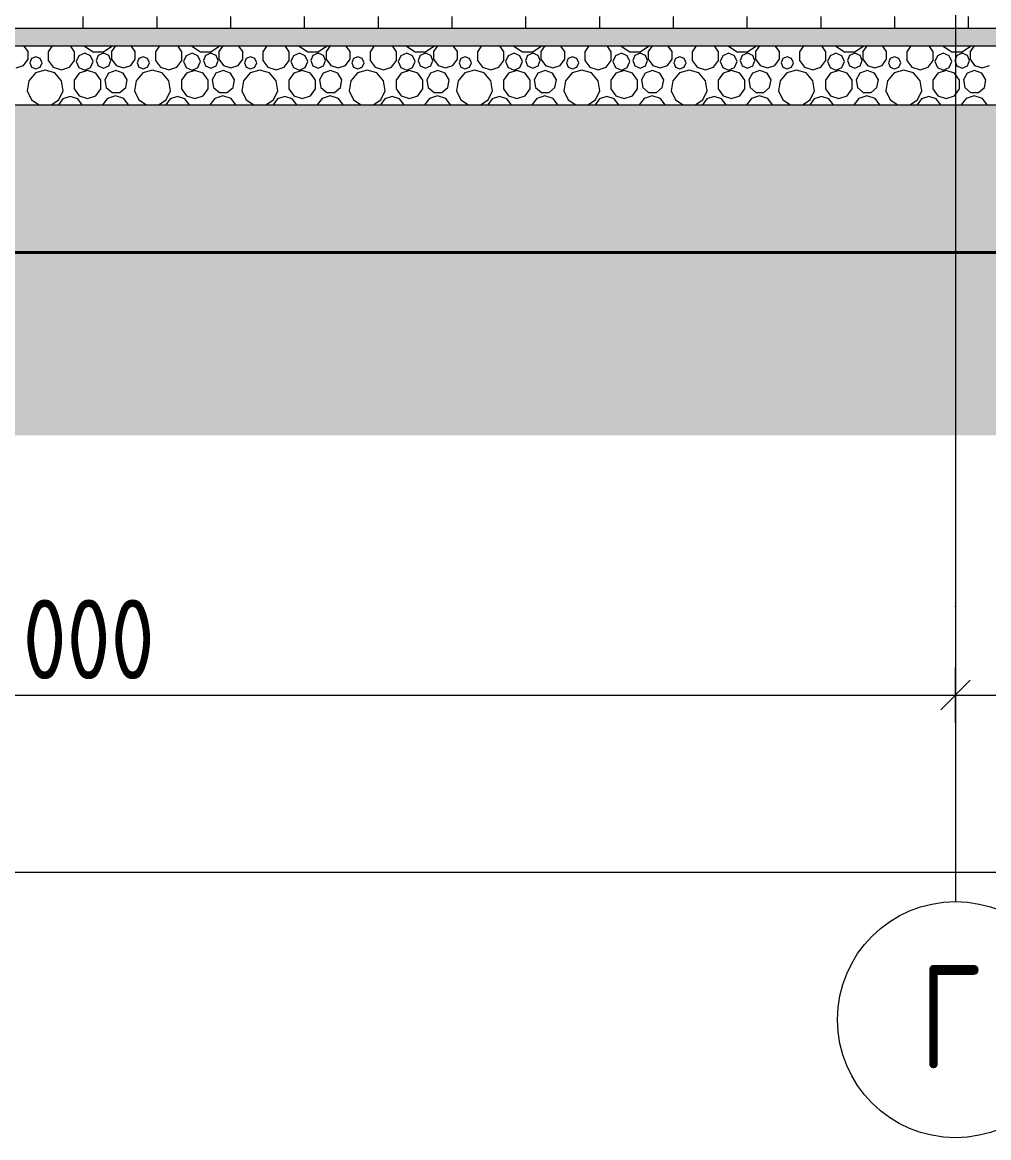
# Model space of a CAD drawing. Header units: millimetres. Extents: x 34668 to 196414, y -30276 to 15801.
# Drawn here: x 181556 to 184830, y -30276 to -26496 of the extents above; entities that cross this region are included whole.
import ezdxf
from ezdxf.enums import TextEntityAlignment as Align

# ---------------------------------------------------------------- set-up
doc = ezdxf.new("R2010")
doc.units = ezdxf.units.MM
doc.header["$MEASUREMENT"] = 0
doc.linetypes.add('Штрихштриховая', pattern=[10936.110735, 5291.666508, -2116.666555, 1411.111116, -2116.666555])
for name, color, linetype in [('оси', 7, 'Continuous'), ('перекрытие', 7, 'Continuous'), ('размеры внутр', 7, 'Continuous')]:
    doc.layers.add(name, color=color, linetype=linetype)
for name, color, linetype, lineweight in [('оси_Ном._пера__96', 7, 'Continuous', 13), ('оси_Ном._пера__97', 7, 'Continuous', 20), ('перекрытие_Ном._пера__94', 252, 'Continuous', 13), ('перекрытие_Ном._пера__97', 7, 'Continuous', 20), ('перекрытие_Ном._пера__99', 7, 'Continuous', 40), ('подп стены Инжзащита_Ном._пера__97', 7, 'Continuous', 20), ('размеры внутр_Ном._пера__51', 98, 'Continuous', 50), ('размеры внутр_Ном._пера__96', 7, 'Continuous', 13)]:
    doc.layers.add(name, color=color, linetype=linetype, lineweight=lineweight)
doc.styles.add('СГЕНЕРИР_СТИЛЬ_1', font='gost_2_304-81_type.ttf')
doc.dimstyles.new('СГЕНЕРИР_СТИЛЬ__1', dxfattribs={"dimtxt": 270.000005, "dimasz": 95, "dimexe": 0.18, "dimexo": 0, "dimgap": 0.09, "dimtad": 1, "dimtih": 1, "dimtoh": 1, "dimdec": 0, "dimzin": 0, "dimdsep": 46, "dimtxsty": 'СГЕНЕРИР_СТИЛЬ_1', "dimblk": 'ARROWHEAD_6', "dimblk1": 'ARROWHEAD_6', "dimblk2": 'ARROWHEAD_6', "dimcen": 0.09, "dimclrd": 7, "dimclre": 7, "dimclrt": 98, "dimadec": 0, "dimazin": 0, "dimtfac": 1, "dimtdec": 4, "dimtmove": 0, "dimatfit": 3, "dimfxl": 1, "dimtolj": 1, "dimtzin": 0, "dimarcsym": 0})

# ---------------------------------------------------------------- blocks, each defined once
blk = doc.blocks.new('Стандартный маркер сетки[17]_1', base_point=(184717.7, -25134.7))
at = {"layer": 'оси_Ном._пера__96', "linetype": 'Штрихштриховая'}
for p, q in [((184717.7, -26134.7), (184717.7, -28475.7)), ((184717.7, -28475.7), (184717.7, -29475.7))]:
    blk.add_line(p, q, dxfattribs=at)
blk.add_point((184717.7, -28475.7), dxfattribs=at)
blk.add_point((184717.7, -28475.7), dxfattribs=at)
at = {"layer": 'оси_Ном._пера__97', "linetype": 'Continuous'}
blk.add_circle((184717.7, -29875.7), 400, dxfattribs=at)
at = {"layer": 'оси_Ном._пера__96', "style": 'СГЕНЕРИР_СТИЛЬ_1'}
blk.add_attdef('AC_MarkerText_1', text='', height=350, rotation=360, dxfattribs=at).set_placement((184595.5, -30145.4), align=Align.BOTTOM_LEFT)
blk = doc.blocks.new('*D232', base_point=(115262, -26475.7))
at = {"layer": 'размеры внутр_Ном._пера__96', "linetype": 'Continuous', "transparency": 16777216}
for p, q in [((178717.7, -28869.5), (178717.7, -28682)), ((184717.7, -28869.5), (184717.7, -28682)), ((178767.7, -28725.7), (178667.7, -28825.7)), ((184767.7, -28725.7), (184667.7, -28825.7)), ((178717.7, -28775.7), (184717.7, -28775.7))]:
    blk.add_line(p, q, dxfattribs=at)
at = {"layer": 'размеры внутр_Ном._пера__51', "transparency": 16777216, "insert": (181260.8, -28721.7), "char_height": 270, "attachment_point": 7, "style": 'СГЕНЕРИР_СТИЛЬ_1'}
blk.add_mtext('{6\xa0000}', dxfattribs=at)
blk = doc.blocks.new('ARROWHEAD_6')
at = {"color": 0, "linetype": 'Continuous', "lineweight": 0}
for p, q in [((-0.5, -0.5), (0.5, 0.5)), ((0, 0), (-1, 0))]:
    blk.add_line(p, q, dxfattribs=at)
blk = doc.blocks.new('*D233', base_point=(115262, -26475.7))
at = {"layer": 'размеры внутр_Ном._пера__96', "linetype": 'Continuous', "transparency": 16777216}
for p, q in [((184717.7, -28869.5), (184717.7, -28682)), ((187117.7, -28869.5), (187117.7, -28682)), ((184767.7, -28725.7), (184667.7, -28825.7)), ((187067.7, -28825.7), (187167.7, -28725.7)), ((184717.7, -28775.7), (187117.7, -28775.7)), ((187117.7, -28775.7), (187192.7, -28775.7))]:
    blk.add_line(p, q, dxfattribs=at)
at = {"layer": 'размеры внутр_Ном._пера__51', "transparency": 16777216, "insert": (185447.7, -28721.7), "char_height": 270, "attachment_point": 7, "style": 'СГЕНЕРИР_СТИЛЬ_1'}
blk.add_mtext('{2\xa0400}', dxfattribs=at)
blk = doc.blocks.new('*D236', base_point=(115262, -26475.7))
at = {"layer": 'размеры внутр_Ном._пера__96', "linetype": 'Continuous', "transparency": 16777216}
for p, q in [((172717.7, -29469.5), (172717.7, -29282)), ((187117.7, -29469.5), (187117.7, -29282)), ((172767.7, -29325.7), (172667.7, -29425.7)), ((187067.7, -29425.7), (187167.7, -29325.7)), ((172642.7, -29375.7), (172717.7, -29375.7)), ((172717.7, -29375.7), (187117.7, -29375.7)), ((187117.7, -29375.7), (187192.7, -29375.7))]:
    blk.add_line(p, q, dxfattribs=at)
at = {"layer": 'размеры внутр_Ном._пера__51', "transparency": 16777216, "insert": (179367.9, -29321.7), "char_height": 270, "attachment_point": 7, "style": 'СГЕНЕРИР_СТИЛЬ_1'}
blk.add_mtext('{14\xa0400}', dxfattribs=at)
blk = doc.blocks.new('*X242', base_point=(115262, -26475.7))
at = {"layer": 'перекрытие_Ном._пера__94', "linetype": 'Continuous'}
for p, q in [((181574.8, -26594.7), (181561.1, -26575.7)), ((181574.8, -26621), (181574.8, -26594.7)), ((181657.2, -26575.7), (181642.9, -26595.4)), ((181642.9, -26595.4), (181642.9, -26624.6)), ((181732.8, -26595.4), (181718.5, -26575.7)), ((181732.8, -26624.6), (181732.8, -26595.4)), ((181746.7, -26608.9), (181738.3, -26629.1)), ((181766.9, -26600.5), (181746.7, -26608.9)), ((181766.1, -26575.7), (181766.7, -26577)), ((181766.7, -26577), (181795.7, -26595.7)), ((181787.1, -26608.9), (181766.9, -26600.5)), ((181795.5, -26629.1), (181787.1, -26608.9)), ((181795.7, -26595.7), (181830.2, -26595.7)), ((181813, -26607.9), (181805.6, -26625.6)), ((181830.7, -26600.5), (181813, -26607.9)), ((181830.2, -26595.7), (181859.2, -26577)), ((181848.4, -26607.9), (181830.7, -26600.5)), ((181855.8, -26625.6), (181848.4, -26607.9)), ((181871.4, -26575.7), (181857.6, -26594.7)), ((181857.6, -26594.7), (181857.6, -26621)), ((181859.2, -26577), (181859.8, -26575.7)), ((181938.5, -26594.7), (181924.8, -26575.7)), ((181938.5, -26621), (181938.5, -26594.7)), ((182020.9, -26575.7), (182006.6, -26595.4)), ((182006.6, -26595.4), (182006.6, -26624.6)), ((182096.6, -26595.4), (182082.3, -26575.7)), ((182096.6, -26624.6), (182096.6, -26595.4)), ((182110.4, -26608.9), (182102, -26629.1)), ((182130.6, -26600.5), (182110.4, -26608.9)), ((182129.8, -26575.7), (182130.4, -26577)), ((182130.4, -26577), (182159.4, -26595.7)), ((182150.8, -26608.9), (182130.6, -26600.5)), ((182159.2, -26629.1), (182150.8, -26608.9)), ((182159.4, -26595.7), (182193.9, -26595.7)), ((182176.7, -26607.9), (182169.3, -26625.6)), ((182194.4, -26600.5), (182176.7, -26607.9)), ((182193.9, -26595.7), (182222.9, -26577)), ((182212.1, -26607.9), (182194.4, -26600.5)), ((182219.5, -26625.6), (182212.1, -26607.9)), ((182235.1, -26575.7), (182221.3, -26594.7)), ((182221.3, -26594.7), (182221.3, -26621)), ((182222.9, -26577), (182223.5, -26575.7)), ((182302.3, -26594.7), (182288.5, -26575.7)), ((182302.3, -26621), (182302.3, -26594.7)), ((182384.6, -26575.7), (182370.3, -26595.4)), ((182370.3, -26595.4), (182370.3, -26624.6)), ((182460.3, -26595.4), (182446, -26575.7)), ((182460.3, -26624.6), (182460.3, -26595.4)), ((182474.1, -26608.9), (182465.7, -26629.1)), ((182494.3, -26600.5), (182474.1, -26608.9)), ((182493.5, -26575.7), (182494.1, -26577)), ((182494.1, -26577), (182523.1, -26595.7)), ((182514.5, -26608.9), (182494.3, -26600.5)), ((182522.9, -26629.1), (182514.5, -26608.9)), ((182523.1, -26595.7), (182557.6, -26595.7)), ((182540.4, -26607.9), (182533, -26625.6)), ((182558.1, -26600.5), (182540.4, -26607.9)), ((182557.6, -26595.7), (182586.7, -26577)), ((182575.9, -26607.9), (182558.1, -26600.5)), ((182583.2, -26625.6), (182575.9, -26607.9)), ((182598.8, -26575.7), (182585, -26594.7)), ((182585, -26594.7), (182585, -26621)), ((182586.7, -26577), (182587.2, -26575.7)), ((182666, -26594.7), (182652.2, -26575.7)), ((182666, -26621), (182666, -26594.7)), ((182748.3, -26575.7), (182734, -26595.4)), ((182734, -26595.4), (182734, -26624.6)), ((182824, -26595.4), (182809.7, -26575.7)), ((182824, -26624.6), (182824, -26595.4)), ((182837.8, -26608.9), (182829.4, -26629.1)), ((182858, -26600.5), (182837.8, -26608.9)), ((182857.2, -26575.7), (182857.8, -26577)), ((182857.8, -26577), (182886.9, -26595.7)), ((182878.2, -26608.9), (182858, -26600.5)), ((182886.6, -26629.1), (182878.2, -26608.9)), ((182886.9, -26595.7), (182921.3, -26595.7)), ((182904.1, -26607.9), (182896.8, -26625.6)), ((182921.8, -26600.5), (182904.1, -26607.9)), ((182921.3, -26595.7), (182950.4, -26577)), ((182939.6, -26607.9), (182921.8, -26600.5)), ((182946.9, -26625.6), (182939.6, -26607.9)), ((182962.5, -26575.7), (182948.7, -26594.7)), ((182948.7, -26594.7), (182948.7, -26621)), ((182950.4, -26577), (182951, -26575.7)), ((183029.7, -26594.7), (183015.9, -26575.7)), ((183029.7, -26621), (183029.7, -26594.7)), ((183112, -26575.7), (183097.7, -26595.4)), ((183097.7, -26595.4), (183097.7, -26624.6)), ((183187.7, -26595.4), (183173.4, -26575.7)), ((183187.7, -26624.6), (183187.7, -26595.4)), ((183201.5, -26608.9), (183193.1, -26629.1)), ((183221.7, -26600.5), (183201.5, -26608.9)), ((183221, -26575.7), (183221.5, -26577)), ((183221.5, -26577), (183250.6, -26595.7)), ((183241.9, -26608.9), (183221.7, -26600.5)), ((183250.3, -26629.1), (183241.9, -26608.9)), ((183250.6, -26595.7), (183285.1, -26595.7)), ((183267.8, -26607.9), (183260.5, -26625.6)), ((183285.5, -26600.5), (183267.8, -26607.9)), ((183285.1, -26595.7), (183314.1, -26577)), ((183303.3, -26607.9), (183285.5, -26600.5)), ((183310.6, -26625.6), (183303.3, -26607.9)), ((183326.2, -26575.7), (183312.4, -26594.7)), ((183312.4, -26594.7), (183312.4, -26621)), ((183314.1, -26577), (183314.7, -26575.7)), ((183393.4, -26594.7), (183379.6, -26575.7)), ((183393.4, -26621), (183393.4, -26594.7)), ((183475.7, -26575.7), (183461.4, -26595.4)), ((183461.4, -26595.4), (183461.4, -26624.6)), ((183551.4, -26595.4), (183537.1, -26575.7)), ((183551.4, -26624.6), (183551.4, -26595.4)), ((183565.2, -26608.9), (183556.8, -26629.1)), ((183585.4, -26600.5), (183565.2, -26608.9)), ((183584.7, -26575.7), (183585.3, -26577)), ((183585.3, -26577), (183614.3, -26595.7)), ((183605.6, -26608.9), (183585.4, -26600.5)), ((183614, -26629.1), (183605.6, -26608.9)), ((183614.3, -26595.7), (183648.8, -26595.7)), ((183631.5, -26607.9), (183624.2, -26625.6)), ((183649.2, -26600.5), (183631.5, -26607.9)), ((183648.8, -26595.7), (183677.8, -26577)), ((183667, -26607.9), (183649.2, -26600.5)), ((183674.3, -26625.6), (183667, -26607.9)), ((183689.9, -26575.7), (183676.2, -26594.7)), ((183676.2, -26594.7), (183676.2, -26621)), ((183677.8, -26577), (183678.4, -26575.7)), ((183757.1, -26594.7), (183743.3, -26575.7)), ((183757.1, -26621), (183757.1, -26594.7)), ((183839.4, -26575.7), (183825.1, -26595.4)), ((183825.1, -26595.4), (183825.1, -26624.6)), ((183915.1, -26595.4), (183900.8, -26575.7)), ((183915.1, -26624.6), (183915.1, -26595.4)), ((183928.9, -26608.9), (183920.5, -26629.1)), ((183949.1, -26600.5), (183928.9, -26608.9)), ((183948.4, -26575.7), (183949, -26577)), ((183949, -26577), (183978, -26595.7)), ((183969.3, -26608.9), (183949.1, -26600.5)), ((183977.7, -26629.1), (183969.3, -26608.9)), ((183978, -26595.7), (184012.5, -26595.7)), ((183995.2, -26607.9), (183987.9, -26625.6)), ((184013, -26600.5), (183995.2, -26607.9)), ((184012.5, -26595.7), (184041.5, -26577)), ((184030.7, -26607.9), (184013, -26600.5)), ((184038, -26625.6), (184030.7, -26607.9)), ((184053.6, -26575.7), (184039.9, -26594.7)), ((184039.9, -26594.7), (184039.9, -26621)), ((184041.5, -26577), (184042.1, -26575.7)), ((184120.8, -26594.7), (184107, -26575.7)), ((184120.8, -26621), (184120.8, -26594.7)), ((184203.1, -26575.7), (184188.8, -26595.4)), ((184188.8, -26595.4), (184188.8, -26624.6)), ((184278.8, -26595.4), (184264.5, -26575.7)), ((184278.8, -26624.6), (184278.8, -26595.4)), ((184292.6, -26608.9), (184284.2, -26629.1)), ((184312.8, -26600.5), (184292.6, -26608.9)), ((184312.1, -26575.7), (184312.7, -26577)), ((184312.7, -26577), (184341.7, -26595.7)), ((184333, -26608.9), (184312.8, -26600.5)), ((184341.4, -26629.1), (184333, -26608.9)), ((184341.7, -26595.7), (184376.2, -26595.7)), ((184358.9, -26607.9), (184351.6, -26625.6)), ((184376.7, -26600.5), (184358.9, -26607.9)), ((184376.2, -26595.7), (184405.2, -26577)), ((184394.4, -26607.9), (184376.7, -26600.5)), ((184401.7, -26625.6), (184394.4, -26607.9)), ((184417.4, -26575.7), (184403.6, -26594.7)), ((184403.6, -26594.7), (184403.6, -26621)), ((184405.2, -26577), (184405.8, -26575.7)), ((184484.5, -26594.7), (184470.7, -26575.7)), ((184484.5, -26621), (184484.5, -26594.7)), ((184566.8, -26575.7), (184552.5, -26595.4)), ((184552.5, -26595.4), (184552.5, -26624.6)), ((184642.5, -26595.4), (184628.2, -26575.7)), ((184642.5, -26624.6), (184642.5, -26595.4)), ((184656.3, -26608.9), (184648, -26629.1)), ((184676.5, -26600.5), (184656.3, -26608.9)), ((184675.8, -26575.7), (184676.4, -26577)), ((184676.4, -26577), (184705.4, -26595.7)), ((184696.8, -26608.9), (184676.5, -26600.5)), ((184705.1, -26629.1), (184696.8, -26608.9)), ((184705.4, -26595.7), (184739.9, -26595.7)), ((184722.6, -26607.9), (184715.3, -26625.6)), ((184740.4, -26600.5), (184722.6, -26607.9)), ((184739.9, -26595.7), (184768.9, -26577)), ((184758.1, -26607.9), (184740.4, -26600.5)), ((184765.4, -26625.6), (184758.1, -26607.9)), ((184781.1, -26575.7), (184767.3, -26594.7)), ((184767.3, -26594.7), (184767.3, -26621)), ((184768.9, -26577), (184769.5, -26575.7)), ((181534.4, -26650.4), (181559.4, -26642.3)), ((181559.4, -26642.3), (181574.8, -26621)), ((181587.1, -26618.7), (181581.1, -26633.3)), ((181581.1, -26633.3), (181587.1, -26647.9)), ((181601.7, -26612.6), (181587.1, -26618.7)), ((181587.1, -26647.9), (181601.7, -26653.9)), ((181616.4, -26618.7), (181601.7, -26612.6)), ((181601.7, -26653.9), (181616.4, -26647.9)), ((181622.4, -26633.3), (181616.4, -26618.7)), ((181616.4, -26647.9), (181622.4, -26633.3)), ((181642.9, -26624.6), (181660, -26648.3)), ((181660, -26648.3), (181687.9, -26657.3)), ((181687.9, -26657.3), (181715.7, -26648.3)), ((181715.7, -26648.3), (181732.8, -26624.6)), ((181738.3, -26629.1), (181746.7, -26649.3)), ((181787.1, -26649.3), (181795.5, -26629.1)), ((181805.6, -26625.6), (181813, -26643.3)), ((181813, -26643.3), (181830.7, -26650.7)), ((181830.7, -26650.7), (181848.4, -26643.3)), ((181848.4, -26643.3), (181855.8, -26625.6)), ((181857.6, -26621), (181873.1, -26642.3)), ((181873.1, -26642.3), (181898.1, -26650.4)), ((181898.1, -26650.4), (181923.1, -26642.3)), ((181923.1, -26642.3), (181938.5, -26621)), ((181950.8, -26618.7), (181944.8, -26633.3)), ((181944.8, -26633.3), (181950.8, -26647.9)), ((181965.5, -26612.6), (181950.8, -26618.7)), ((181950.8, -26647.9), (181965.5, -26653.9)), ((181980.1, -26618.7), (181965.5, -26612.6)), ((181965.5, -26653.9), (181980.1, -26647.9)), ((181986.1, -26633.3), (181980.1, -26618.7)), ((181980.1, -26647.9), (181986.1, -26633.3)), ((182006.6, -26624.6), (182023.8, -26648.3)), ((182023.8, -26648.3), (182051.6, -26657.3)), ((182051.6, -26657.3), (182079.4, -26648.3)), ((182079.4, -26648.3), (182096.6, -26624.6)), ((182102, -26629.1), (182110.4, -26649.3)), ((182150.8, -26649.3), (182159.2, -26629.1)), ((182169.3, -26625.6), (182176.7, -26643.3)), ((182176.7, -26643.3), (182194.4, -26650.7)), ((182194.4, -26650.7), (182212.1, -26643.3)), ((182212.1, -26643.3), (182219.5, -26625.6)), ((182221.3, -26621), (182236.8, -26642.3)), ((182236.8, -26642.3), (182261.8, -26650.4)), ((182261.8, -26650.4), (182286.8, -26642.3)), ((182286.8, -26642.3), (182302.3, -26621)), ((182314.5, -26618.7), (182308.5, -26633.3)), ((182308.5, -26633.3), (182314.5, -26647.9)), ((182329.2, -26612.6), (182314.5, -26618.7)), ((182314.5, -26647.9), (182329.2, -26653.9)), ((182343.8, -26618.7), (182329.2, -26612.6)), ((182329.2, -26653.9), (182343.8, -26647.9)), ((182349.8, -26633.3), (182343.8, -26618.7)), ((182343.8, -26647.9), (182349.8, -26633.3)), ((182370.3, -26624.6), (182387.5, -26648.3)), ((182387.5, -26648.3), (182415.3, -26657.3)), ((182415.3, -26657.3), (182443.1, -26648.3)), ((182443.1, -26648.3), (182460.3, -26624.6)), ((182465.7, -26629.1), (182474.1, -26649.3)), ((182514.5, -26649.3), (182522.9, -26629.1)), ((182533, -26625.6), (182540.4, -26643.3)), ((182540.4, -26643.3), (182558.1, -26650.7)), ((182558.1, -26650.7), (182575.9, -26643.3)), ((182575.9, -26643.3), (182583.2, -26625.6)), ((182585, -26621), (182600.5, -26642.3)), ((182600.5, -26642.3), (182625.5, -26650.4)), ((182625.5, -26650.4), (182650.5, -26642.3)), ((182650.5, -26642.3), (182666, -26621)), ((182678.2, -26618.7), (182672.2, -26633.3)), ((182672.2, -26633.3), (182678.2, -26647.9)), ((182692.9, -26612.6), (182678.2, -26618.7)), ((182678.2, -26647.9), (182692.9, -26653.9)), ((182707.5, -26618.7), (182692.9, -26612.6)), ((182692.9, -26653.9), (182707.5, -26647.9)), ((182713.5, -26633.3), (182707.5, -26618.7)), ((182707.5, -26647.9), (182713.5, -26633.3)), ((182734, -26624.6), (182751.2, -26648.3)), ((182751.2, -26648.3), (182779, -26657.3)), ((182779, -26657.3), (182806.8, -26648.3)), ((182806.8, -26648.3), (182824, -26624.6)), ((182829.4, -26629.1), (182837.8, -26649.3)), ((182878.2, -26649.3), (182886.6, -26629.1)), ((182896.8, -26625.6), (182904.1, -26643.3)), ((182904.1, -26643.3), (182921.8, -26650.7)), ((182921.8, -26650.7), (182939.6, -26643.3)), ((182939.6, -26643.3), (182946.9, -26625.6)), ((182948.7, -26621), (182964.2, -26642.3)), ((182964.2, -26642.3), (182989.2, -26650.4)), ((182989.2, -26650.4), (183014.2, -26642.3)), ((183014.2, -26642.3), (183029.7, -26621)), ((183042, -26618.7), (183035.9, -26633.3)), ((183035.9, -26633.3), (183042, -26647.9)), ((183056.6, -26612.6), (183042, -26618.7)), ((183042, -26647.9), (183056.6, -26653.9)), ((183071.2, -26618.7), (183056.6, -26612.6)), ((183056.6, -26653.9), (183071.2, -26647.9)), ((183077.3, -26633.3), (183071.2, -26618.7)), ((183071.2, -26647.9), (183077.3, -26633.3)), ((183097.7, -26624.6), (183114.9, -26648.3)), ((183114.9, -26648.3), (183142.7, -26657.3)), ((183142.7, -26657.3), (183170.5, -26648.3)), ((183170.5, -26648.3), (183187.7, -26624.6)), ((183193.1, -26629.1), (183201.5, -26649.3)), ((183241.9, -26649.3), (183250.3, -26629.1)), ((183260.5, -26625.6), (183267.8, -26643.3)), ((183267.8, -26643.3), (183285.5, -26650.7)), ((183285.5, -26650.7), (183303.3, -26643.3)), ((183303.3, -26643.3), (183310.6, -26625.6)), ((183312.4, -26621), (183327.9, -26642.3)), ((183327.9, -26642.3), (183352.9, -26650.4)), ((183352.9, -26650.4), (183377.9, -26642.3)), ((183377.9, -26642.3), (183393.4, -26621)), ((183405.7, -26618.7), (183399.6, -26633.3)), ((183399.6, -26633.3), (183405.7, -26647.9)), ((183420.3, -26612.6), (183405.7, -26618.7)), ((183405.7, -26647.9), (183420.3, -26653.9)), ((183434.9, -26618.7), (183420.3, -26612.6)), ((183420.3, -26653.9), (183434.9, -26647.9)), ((183441, -26633.3), (183434.9, -26618.7)), ((183434.9, -26647.9), (183441, -26633.3)), ((183461.4, -26624.6), (183478.6, -26648.3)), ((183478.6, -26648.3), (183506.4, -26657.3)), ((183506.4, -26657.3), (183534.2, -26648.3)), ((183534.2, -26648.3), (183551.4, -26624.6)), ((183556.8, -26629.1), (183565.2, -26649.3)), ((183605.6, -26649.3), (183614, -26629.1)), ((183624.2, -26625.6), (183631.5, -26643.3)), ((183631.5, -26643.3), (183649.2, -26650.7)), ((183649.2, -26650.7), (183667, -26643.3)), ((183667, -26643.3), (183674.3, -26625.6)), ((183676.2, -26621), (183691.6, -26642.3)), ((183691.6, -26642.3), (183716.6, -26650.4)), ((183716.6, -26650.4), (183741.6, -26642.3)), ((183741.6, -26642.3), (183757.1, -26621)), ((183769.4, -26618.7), (183763.3, -26633.3)), ((183763.3, -26633.3), (183769.4, -26647.9)), ((183784, -26612.6), (183769.4, -26618.7)), ((183769.4, -26647.9), (183784, -26653.9)), ((183798.6, -26618.7), (183784, -26612.6)), ((183784, -26653.9), (183798.6, -26647.9)), ((183804.7, -26633.3), (183798.6, -26618.7)), ((183798.6, -26647.9), (183804.7, -26633.3)), ((183825.1, -26624.6), (183842.3, -26648.3)), ((183842.3, -26648.3), (183870.1, -26657.3)), ((183870.1, -26657.3), (183897.9, -26648.3)), ((183897.9, -26648.3), (183915.1, -26624.6)), ((183920.5, -26629.1), (183928.9, -26649.3)), ((183969.3, -26649.3), (183977.7, -26629.1)), ((183987.9, -26625.6), (183995.2, -26643.3)), ((183995.2, -26643.3), (184013, -26650.7)), ((184013, -26650.7), (184030.7, -26643.3)), ((184030.7, -26643.3), (184038, -26625.6)), ((184039.9, -26621), (184055.3, -26642.3)), ((184055.3, -26642.3), (184080.3, -26650.4)), ((184080.3, -26650.4), (184105.3, -26642.3)), ((184105.3, -26642.3), (184120.8, -26621)), ((184133.1, -26618.7), (184127, -26633.3)), ((184127, -26633.3), (184133.1, -26647.9)), ((184147.7, -26612.6), (184133.1, -26618.7)), ((184133.1, -26647.9), (184147.7, -26653.9)), ((184162.3, -26618.7), (184147.7, -26612.6)), ((184147.7, -26653.9), (184162.3, -26647.9)), ((184168.4, -26633.3), (184162.3, -26618.7)), ((184162.3, -26647.9), (184168.4, -26633.3)), ((184188.8, -26624.6), (184206, -26648.3)), ((184206, -26648.3), (184233.8, -26657.3)), ((184233.8, -26657.3), (184261.6, -26648.3)), ((184261.6, -26648.3), (184278.8, -26624.6)), ((184284.2, -26629.1), (184292.6, -26649.3)), ((184333, -26649.3), (184341.4, -26629.1)), ((184351.6, -26625.6), (184358.9, -26643.3)), ((184358.9, -26643.3), (184376.7, -26650.7)), ((184376.7, -26650.7), (184394.4, -26643.3)), ((184394.4, -26643.3), (184401.7, -26625.6)), ((184403.6, -26621), (184419, -26642.3)), ((184419, -26642.3), (184444, -26650.4)), ((184444, -26650.4), (184469, -26642.3)), ((184469, -26642.3), (184484.5, -26621)), ((184496.8, -26618.7), (184490.7, -26633.3)), ((184490.7, -26633.3), (184496.8, -26647.9)), ((184511.4, -26612.6), (184496.8, -26618.7)), ((184496.8, -26647.9), (184511.4, -26653.9)), ((184526, -26618.7), (184511.4, -26612.6)), ((184511.4, -26653.9), (184526, -26647.9)), ((184532.1, -26633.3), (184526, -26618.7)), ((184526, -26647.9), (184532.1, -26633.3)), ((184552.5, -26624.6), (184569.7, -26648.3)), ((184569.7, -26648.3), (184597.5, -26657.3)), ((184597.5, -26657.3), (184625.3, -26648.3)), ((184625.3, -26648.3), (184642.5, -26624.6)), ((184648, -26629.1), (184656.3, -26649.3)), ((184696.8, -26649.3), (184705.1, -26629.1)), ((184715.3, -26625.6), (184722.6, -26643.3)), ((184722.6, -26643.3), (184740.4, -26650.7)), ((184740.4, -26650.7), (184758.1, -26643.3)), ((184758.1, -26643.3), (184765.4, -26625.6)), ((184767.3, -26621), (184782.7, -26642.3)), ((184782.7, -26642.3), (184807.7, -26650.4)), ((184807.7, -26650.4), (184832.8, -26642.3)), ((181599.9, -26667.4), (181577.3, -26693.5)), ((181633, -26657.7), (181599.9, -26667.4)), ((181666.1, -26667.4), (181633, -26657.7)), ((181688.7, -26693.5), (181666.1, -26667.4)), ((181748.5, -26667.9), (181731.2, -26691.7)), ((181746.7, -26649.3), (181766.9, -26657.7)), ((181776.5, -26658.8), (181748.5, -26667.9)), ((181766.9, -26657.7), (181787.1, -26649.3)), ((181804.6, -26667.9), (181776.5, -26658.8)), ((181821.9, -26691.7), (181804.6, -26667.9)), ((181847.9, -26668.3), (181834.8, -26691)), ((181872.6, -26659.3), (181847.9, -26668.3)), ((181897.2, -26668.3), (181872.6, -26659.3)), ((181910.3, -26691), (181897.2, -26668.3)), ((181963.6, -26667.4), (181941, -26693.5)), ((181996.7, -26657.7), (181963.6, -26667.4)), ((182029.8, -26667.4), (181996.7, -26657.7)), ((182052.4, -26693.5), (182029.8, -26667.4)), ((182112.2, -26667.9), (182094.9, -26691.7)), ((182110.4, -26649.3), (182130.6, -26657.7)), ((182140.3, -26658.8), (182112.2, -26667.9)), ((182130.6, -26657.7), (182150.8, -26649.3)), ((182168.3, -26667.9), (182140.3, -26658.8)), ((182185.6, -26691.7), (182168.3, -26667.9)), ((182211.6, -26668.3), (182198.5, -26691)), ((182236.3, -26659.3), (182211.6, -26668.3)), ((182260.9, -26668.3), (182236.3, -26659.3)), ((182274.1, -26691), (182260.9, -26668.3)), ((182327.3, -26667.4), (182304.7, -26693.5)), ((182360.4, -26657.7), (182327.3, -26667.4)), ((182393.5, -26667.4), (182360.4, -26657.7)), ((182416.1, -26693.5), (182393.5, -26667.4)), ((182475.9, -26667.9), (182458.6, -26691.7)), ((182474.1, -26649.3), (182494.3, -26657.7)), ((182504, -26658.8), (182475.9, -26667.9)), ((182494.3, -26657.7), (182514.5, -26649.3)), ((182532, -26667.9), (182504, -26658.8)), ((182549.3, -26691.7), (182532, -26667.9)), ((182575.3, -26668.3), (182562.2, -26691)), ((182600, -26659.3), (182575.3, -26668.3)), ((182624.6, -26668.3), (182600, -26659.3)), ((182637.8, -26691), (182624.6, -26668.3)), ((182691, -26667.4), (182668.4, -26693.5)), ((182724.1, -26657.7), (182691, -26667.4)), ((182757.2, -26667.4), (182724.1, -26657.7)), ((182779.8, -26693.5), (182757.2, -26667.4)), ((182839.6, -26667.9), (182822.3, -26691.7)), ((182837.8, -26649.3), (182858, -26657.7)), ((182867.7, -26658.8), (182839.6, -26667.9)), ((182858, -26657.7), (182878.2, -26649.3)), ((182895.7, -26667.9), (182867.7, -26658.8)), ((182913, -26691.7), (182895.7, -26667.9)), ((182939, -26668.3), (182925.9, -26691)), ((182963.7, -26659.3), (182939, -26668.3)), ((182988.4, -26668.3), (182963.7, -26659.3)), ((183001.5, -26691), (182988.4, -26668.3)), ((183054.7, -26667.4), (183032.1, -26693.5)), ((183087.8, -26657.7), (183054.7, -26667.4)), ((183120.9, -26667.4), (183087.8, -26657.7)), ((183143.5, -26693.5), (183120.9, -26667.4)), ((183203.3, -26667.9), (183186, -26691.7)), ((183201.5, -26649.3), (183221.7, -26657.7)), ((183231.4, -26658.8), (183203.3, -26667.9)), ((183221.7, -26657.7), (183241.9, -26649.3)), ((183259.4, -26667.9), (183231.4, -26658.8)), ((183276.7, -26691.7), (183259.4, -26667.9)), ((183302.8, -26668.3), (183289.6, -26691)), ((183327.4, -26659.3), (183302.8, -26668.3)), ((183352.1, -26668.3), (183327.4, -26659.3)), ((183365.2, -26691), (183352.1, -26668.3)), ((183418.4, -26667.4), (183395.8, -26693.5)), ((183451.5, -26657.7), (183418.4, -26667.4)), ((183484.6, -26667.4), (183451.5, -26657.7)), ((183507.2, -26693.5), (183484.6, -26667.4)), ((183567, -26667.9), (183549.7, -26691.7)), ((183565.2, -26649.3), (183585.4, -26657.7)), ((183595.1, -26658.8), (183567, -26667.9)), ((183585.4, -26657.7), (183605.6, -26649.3)), ((183623.1, -26667.9), (183595.1, -26658.8)), ((183640.5, -26691.7), (183623.1, -26667.9)), ((183666.5, -26668.3), (183653.3, -26691)), ((183691.1, -26659.3), (183666.5, -26668.3)), ((183715.8, -26668.3), (183691.1, -26659.3)), ((183728.9, -26691), (183715.8, -26668.3)), ((183782.1, -26667.4), (183759.5, -26693.5)), ((183815.2, -26657.7), (183782.1, -26667.4)), ((183848.3, -26667.4), (183815.2, -26657.7)), ((183870.9, -26693.5), (183848.3, -26667.4)), ((183930.7, -26667.9), (183913.4, -26691.7)), ((183928.9, -26649.3), (183949.1, -26657.7)), ((183958.8, -26658.8), (183930.7, -26667.9)), ((183949.1, -26657.7), (183969.3, -26649.3)), ((183986.8, -26667.9), (183958.8, -26658.8)), ((184004.2, -26691.7), (183986.8, -26667.9)), ((184030.2, -26668.3), (184017, -26691)), ((184054.8, -26659.3), (184030.2, -26668.3)), ((184079.5, -26668.3), (184054.8, -26659.3)), ((184092.6, -26691), (184079.5, -26668.3)), ((184145.8, -26667.4), (184123.3, -26693.5)), ((184178.9, -26657.7), (184145.8, -26667.4)), ((184212, -26667.4), (184178.9, -26657.7)), ((184234.6, -26693.5), (184212, -26667.4)), ((184294.5, -26667.9), (184277.1, -26691.7)), ((184292.6, -26649.3), (184312.8, -26657.7)), ((184322.5, -26658.8), (184294.5, -26667.9)), ((184312.8, -26657.7), (184333, -26649.3)), ((184350.5, -26667.9), (184322.5, -26658.8)), ((184367.9, -26691.7), (184350.5, -26667.9)), ((184393.9, -26668.3), (184380.8, -26691)), ((184418.5, -26659.3), (184393.9, -26668.3)), ((184443.2, -26668.3), (184418.5, -26659.3)), ((184456.3, -26691), (184443.2, -26668.3)), ((184509.5, -26667.4), (184487, -26693.5)), ((184542.6, -26657.7), (184509.5, -26667.4)), ((184575.7, -26667.4), (184542.6, -26657.7)), ((184598.3, -26693.5), (184575.7, -26667.4)), ((184658.2, -26667.9), (184640.8, -26691.7)), ((184656.3, -26649.3), (184676.5, -26657.7)), ((184686.2, -26658.8), (184658.2, -26667.9)), ((184676.5, -26657.7), (184696.8, -26649.3)), ((184714.2, -26667.9), (184686.2, -26658.8)), ((184731.6, -26691.7), (184714.2, -26667.9)), ((184757.6, -26668.3), (184744.5, -26691)), ((184782.2, -26659.3), (184757.6, -26668.3)), ((184806.9, -26668.3), (184782.2, -26659.3)), ((184820, -26691), (184806.9, -26668.3)), ((181577.3, -26693.5), (181572.4, -26727.6)), ((181693.6, -26727.6), (181688.7, -26693.5)), ((181731.2, -26691.7), (181731.2, -26721.2)), ((181731.2, -26721.2), (181748.5, -26745.1)), ((181804.6, -26745.1), (181821.9, -26721.2)), ((181821.9, -26721.2), (181821.9, -26691.7)), ((181834.8, -26691), (181839.4, -26716.8)), ((181839.4, -26716.8), (181859.5, -26733.7)), ((181885.7, -26733.7), (181905.8, -26716.8)), ((181905.8, -26716.8), (181910.3, -26691)), ((181941, -26693.5), (181936.1, -26727.6)), ((182057.3, -26727.6), (182052.4, -26693.5)), ((182094.9, -26691.7), (182094.9, -26721.2)), ((182094.9, -26721.2), (182112.2, -26745.1)), ((182168.3, -26745.1), (182185.6, -26721.2)), ((182185.6, -26721.2), (182185.6, -26691.7)), ((182198.5, -26691), (182203.1, -26716.8)), ((182203.1, -26716.8), (182223.2, -26733.7)), ((182249.4, -26733.7), (182269.5, -26716.8)), ((182269.5, -26716.8), (182274.1, -26691)), ((182304.7, -26693.5), (182299.8, -26727.6)), ((182421, -26727.6), (182416.1, -26693.5)), ((182458.6, -26691.7), (182458.6, -26721.2)), ((182458.6, -26721.2), (182475.9, -26745.1)), ((182532, -26745.1), (182549.3, -26721.2)), ((182549.3, -26721.2), (182549.3, -26691.7)), ((182562.2, -26691), (182566.8, -26716.8)), ((182566.8, -26716.8), (182586.9, -26733.7)), ((182613.1, -26733.7), (182633.2, -26716.8)), ((182633.2, -26716.8), (182637.8, -26691)), ((182668.4, -26693.5), (182663.5, -26727.6)), ((182784.7, -26727.6), (182779.8, -26693.5)), ((182822.3, -26691.7), (182822.3, -26721.2)), ((182822.3, -26721.2), (182839.6, -26745.1)), ((182895.7, -26745.1), (182913, -26721.2)), ((182913, -26721.2), (182913, -26691.7)), ((182925.9, -26691), (182930.5, -26716.8)), ((182930.5, -26716.8), (182950.6, -26733.7)), ((182976.8, -26733.7), (182996.9, -26716.8)), ((182996.9, -26716.8), (183001.5, -26691)), ((183032.1, -26693.5), (183027.2, -26727.6)), ((183148.4, -26727.6), (183143.5, -26693.5)), ((183186, -26691.7), (183186, -26721.2)), ((183186, -26721.2), (183203.3, -26745.1)), ((183259.4, -26745.1), (183276.7, -26721.2)), ((183276.7, -26721.2), (183276.7, -26691.7)), ((183289.6, -26691), (183294.2, -26716.8)), ((183294.2, -26716.8), (183314.3, -26733.7)), ((183340.5, -26733.7), (183360.6, -26716.8)), ((183360.6, -26716.8), (183365.2, -26691)), ((183395.8, -26693.5), (183390.9, -26727.6)), ((183512.1, -26727.6), (183507.2, -26693.5)), ((183549.7, -26691.7), (183549.7, -26721.2)), ((183549.7, -26721.2), (183567, -26745.1)), ((183623.1, -26745.1), (183640.5, -26721.2)), ((183640.5, -26721.2), (183640.5, -26691.7)), ((183653.3, -26691), (183657.9, -26716.8)), ((183657.9, -26716.8), (183678, -26733.7)), ((183704.2, -26733.7), (183724.3, -26716.8)), ((183724.3, -26716.8), (183728.9, -26691)), ((183759.5, -26693.5), (183754.6, -26727.6)), ((183875.8, -26727.6), (183870.9, -26693.5)), ((183913.4, -26691.7), (183913.4, -26721.2)), ((183913.4, -26721.2), (183930.7, -26745.1)), ((183986.8, -26745.1), (184004.2, -26721.2)), ((184004.2, -26721.2), (184004.2, -26691.7)), ((184017, -26691), (184021.6, -26716.8)), ((184021.6, -26716.8), (184041.7, -26733.7)), ((184067.9, -26733.7), (184088, -26716.8)), ((184088, -26716.8), (184092.6, -26691)), ((184123.3, -26693.5), (184118.3, -26727.6)), ((184239.5, -26727.6), (184234.6, -26693.5)), ((184277.1, -26691.7), (184277.1, -26721.2)), ((184277.1, -26721.2), (184294.5, -26745.1)), ((184350.5, -26745.1), (184367.9, -26721.2)), ((184367.9, -26721.2), (184367.9, -26691.7)), ((184380.8, -26691), (184385.3, -26716.8)), ((184385.3, -26716.8), (184405.4, -26733.7)), ((184431.6, -26733.7), (184451.7, -26716.8)), ((184451.7, -26716.8), (184456.3, -26691)), ((184487, -26693.5), (184482, -26727.6)), ((184603.2, -26727.6), (184598.3, -26693.5)), ((184640.8, -26691.7), (184640.8, -26721.2)), ((184640.8, -26721.2), (184658.2, -26745.1)), ((184714.2, -26745.1), (184731.6, -26721.2)), ((184731.6, -26721.2), (184731.6, -26691.7)), ((184744.5, -26691), (184749, -26716.8)), ((184749, -26716.8), (184769.1, -26733.7)), ((184795.4, -26733.7), (184815.5, -26716.8)), ((184815.5, -26716.8), (184820, -26691)), ((181572.4, -26727.6), (181586.7, -26759)), ((181586.7, -26759), (181612.7, -26775.7)), ((181653.2, -26775.7), (181679.2, -26759)), ((181693.1, -26755.4), (181678.3, -26775.7)), ((181679.2, -26759), (181693.6, -26727.6)), ((181718.1, -26747.3), (181693.1, -26755.4)), ((181743.1, -26755.4), (181718.1, -26747.3)), ((181757.8, -26775.7), (181743.1, -26755.4)), ((181748.5, -26745.1), (181776.5, -26754.2)), ((181776.5, -26754.2), (181804.6, -26745.1)), ((181843.8, -26753.7), (181827.8, -26775.7)), ((181871.6, -26744.7), (181843.8, -26753.7)), ((181859.5, -26733.7), (181885.7, -26733.7)), ((181899.4, -26753.7), (181871.6, -26744.7)), ((181915.3, -26775.7), (181899.4, -26753.7)), ((181936.1, -26727.6), (181950.4, -26759)), ((181950.4, -26759), (181976.4, -26775.7)), ((182017, -26775.7), (182042.9, -26759)), ((182056.8, -26755.4), (182042, -26775.7)), ((182042.9, -26759), (182057.3, -26727.6)), ((182081.8, -26747.3), (182056.8, -26755.4)), ((182106.8, -26755.4), (182081.8, -26747.3)), ((182121.5, -26775.7), (182106.8, -26755.4)), ((182112.2, -26745.1), (182140.3, -26754.2)), ((182140.3, -26754.2), (182168.3, -26745.1)), ((182207.5, -26753.7), (182191.5, -26775.7)), ((182235.3, -26744.7), (182207.5, -26753.7)), ((182223.2, -26733.7), (182249.4, -26733.7)), ((182263.1, -26753.7), (182235.3, -26744.7)), ((182279, -26775.7), (182263.1, -26753.7)), ((182299.8, -26727.6), (182314.1, -26759)), ((182314.1, -26759), (182340.1, -26775.7)), ((182380.7, -26775.7), (182406.7, -26759)), ((182420.5, -26755.4), (182405.7, -26775.7)), ((182406.7, -26759), (182421, -26727.6)), ((182445.5, -26747.3), (182420.5, -26755.4)), ((182470.5, -26755.4), (182445.5, -26747.3)), ((182485.3, -26775.7), (182470.5, -26755.4)), ((182475.9, -26745.1), (182504, -26754.2)), ((182504, -26754.2), (182532, -26745.1)), ((182571.2, -26753.7), (182555.2, -26775.7)), ((182599, -26744.7), (182571.2, -26753.7)), ((182586.9, -26733.7), (182613.1, -26733.7)), ((182626.8, -26753.7), (182599, -26744.7)), ((182642.7, -26775.7), (182626.8, -26753.7)), ((182663.5, -26727.6), (182677.8, -26759)), ((182677.8, -26759), (182703.8, -26775.7)), ((182744.4, -26775.7), (182770.4, -26759)), ((182784.2, -26755.4), (182769.4, -26775.7)), ((182770.4, -26759), (182784.7, -26727.6)), ((182809.2, -26747.3), (182784.2, -26755.4)), ((182834.2, -26755.4), (182809.2, -26747.3)), ((182849, -26775.7), (182834.2, -26755.4)), ((182839.6, -26745.1), (182867.7, -26754.2)), ((182867.7, -26754.2), (182895.7, -26745.1)), ((182934.9, -26753.7), (182918.9, -26775.7)), ((182962.7, -26744.7), (182934.9, -26753.7)), ((182950.6, -26733.7), (182976.8, -26733.7)), ((182990.5, -26753.7), (182962.7, -26744.7)), ((183006.5, -26775.7), (182990.5, -26753.7)), ((183027.2, -26727.6), (183041.5, -26759)), ((183041.5, -26759), (183067.5, -26775.7)), ((183108.1, -26775.7), (183134.1, -26759)), ((183147.9, -26755.4), (183133.2, -26775.7)), ((183134.1, -26759), (183148.4, -26727.6)), ((183172.9, -26747.3), (183147.9, -26755.4)), ((183197.9, -26755.4), (183172.9, -26747.3)), ((183212.7, -26775.7), (183197.9, -26755.4)), ((183203.3, -26745.1), (183231.4, -26754.2)), ((183231.4, -26754.2), (183259.4, -26745.1)), ((183298.6, -26753.7), (183282.6, -26775.7)), ((183326.4, -26744.7), (183298.6, -26753.7)), ((183314.3, -26733.7), (183340.5, -26733.7)), ((183354.2, -26753.7), (183326.4, -26744.7)), ((183370.2, -26775.7), (183354.2, -26753.7)), ((183390.9, -26727.6), (183405.3, -26759)), ((183405.3, -26759), (183431.2, -26775.7)), ((183471.8, -26775.7), (183497.8, -26759)), ((183511.6, -26755.4), (183496.9, -26775.7)), ((183497.8, -26759), (183512.1, -26727.6)), ((183536.6, -26747.3), (183511.6, -26755.4)), ((183561.6, -26755.4), (183536.6, -26747.3)), ((183576.4, -26775.7), (183561.6, -26755.4)), ((183567, -26745.1), (183595.1, -26754.2)), ((183595.1, -26754.2), (183623.1, -26745.1)), ((183662.3, -26753.7), (183646.3, -26775.7)), ((183690.1, -26744.7), (183662.3, -26753.7)), ((183678, -26733.7), (183704.2, -26733.7)), ((183717.9, -26753.7), (183690.1, -26744.7)), ((183733.9, -26775.7), (183717.9, -26753.7)), ((183754.6, -26727.6), (183769, -26759)), ((183769, -26759), (183795, -26775.7)), ((183835.5, -26775.7), (183861.5, -26759)), ((183875.3, -26755.4), (183860.6, -26775.7)), ((183861.5, -26759), (183875.8, -26727.6)), ((183900.3, -26747.3), (183875.3, -26755.4)), ((183925.3, -26755.4), (183900.3, -26747.3)), ((183940.1, -26775.7), (183925.3, -26755.4)), ((183930.7, -26745.1), (183958.8, -26754.2)), ((183958.8, -26754.2), (183986.8, -26745.1)), ((184026, -26753.7), (184010, -26775.7)), ((184053.8, -26744.7), (184026, -26753.7)), ((184041.7, -26733.7), (184067.9, -26733.7)), ((184081.6, -26753.7), (184053.8, -26744.7)), ((184097.6, -26775.7), (184081.6, -26753.7)), ((184118.3, -26727.6), (184132.7, -26759)), ((184132.7, -26759), (184158.7, -26775.7)), ((184199.2, -26775.7), (184225.2, -26759)), ((184239, -26755.4), (184224.3, -26775.7)), ((184225.2, -26759), (184239.5, -26727.6)), ((184264, -26747.3), (184239, -26755.4)), ((184289, -26755.4), (184264, -26747.3)), ((184303.8, -26775.7), (184289, -26755.4)), ((184294.5, -26745.1), (184322.5, -26754.2)), ((184322.5, -26754.2), (184350.5, -26745.1)), ((184389.7, -26753.7), (184373.7, -26775.7)), ((184417.5, -26744.7), (184389.7, -26753.7)), ((184405.4, -26733.7), (184431.6, -26733.7)), ((184445.3, -26753.7), (184417.5, -26744.7)), ((184461.3, -26775.7), (184445.3, -26753.7)), ((184482, -26727.6), (184496.4, -26759)), ((184496.4, -26759), (184522.4, -26775.7)), ((184562.9, -26775.7), (184588.9, -26759)), ((184602.7, -26755.4), (184588, -26775.7)), ((184588.9, -26759), (184603.2, -26727.6)), ((184627.7, -26747.3), (184602.7, -26755.4)), ((184652.8, -26755.4), (184627.7, -26747.3)), ((184667.5, -26775.7), (184652.8, -26755.4)), ((184658.2, -26745.1), (184686.2, -26754.2)), ((184686.2, -26754.2), (184714.2, -26745.1)), ((184753.4, -26753.7), (184737.4, -26775.7)), ((184781.2, -26744.7), (184753.4, -26753.7)), ((184769.1, -26733.7), (184795.4, -26733.7)), ((184809, -26753.7), (184781.2, -26744.7)), ((184825, -26775.7), (184809, -26753.7))]:
    blk.add_line(p, q, dxfattribs=at)
blk = doc.blocks.new('Элемент разреза_183_1', base_point=(115262, -26475.7))
at = {"layer": 'перекрытие_Ном._пера__94', "linetype": 'Continuous'}
h = blk.add_hatch(dxfattribs=at)
h.set_pattern_fill('СЕТКА_25X25_0001', color=256, style=0, pattern_type=2)
h.set_pattern_definition([(0, (115262.05, -26475.72), (0, 250), []), (90, (115262.05, -26475.72), (-250, 0), [])])
h.paths.add_polyline_path([(187717.7, -26515.7), (187717.7, -26475.7), (172117.7, -26475.7), (172117.7, -26515.7)])
h = blk.add_hatch(dxfattribs=at)
h.set_pattern_fill('БЕТОН_ЛЕГКИЙ_0001', color=256, style=0, pattern_type=2)
h.set_pattern_definition([(0, (115262.05, -26475.7), (0, 779.423), [48.75, -401.25]), (0, (115487.05, -26086), (0, 779.423), [48.75, -401.25]), (60, (115262.05, -26475.7), (-675, 389.7114), [48.75, -401.25]), (60, (115712.05, -26475.7), (-675, 389.7114), [48.75, -401.25]), (120, (115310.8, -26475.7), (675, 389.7114), [48.75, -401.25]), (120, (115760.8, -26475.7), (675, 389.7114), [48.75, -401.25]), (0, (115262.05, -26400.72), (0, 150), [0, -150, 0, -225]), (45, (115337.05, -26400.72), (-106.06602, 106.06602), [0, -112.5, 0, -187.5])])
h.paths.add_polyline_path([(187717.7, -26575.7), (187717.7, -26515.7), (172117.7, -26515.7), (172117.7, -26575.7)])
blk.add_hatch(color=256, dxfattribs=at).paths.add_polyline_path([(172117.7, -27275.7), (187717.7, -27275.7), (187717.7, -26775.7), (172117.7, -26775.7)])
at = {"layer": 'перекрытие_Ном._пера__97', "linetype": 'Continuous'}
for p, q in [((172117.7, -26515.7), (187717.7, -26515.7)), ((172117.7, -26515.7), (187717.7, -26515.7)), ((172117.7, -26575.7), (187717.7, -26575.7)), ((172117.7, -26575.7), (187717.7, -26575.7)), ((172117.7, -26775.7), (187717.7, -26775.7)), ((172117.7, -26775.7), (187717.7, -26775.7))]:
    blk.add_line(p, q, dxfattribs=at)
at = {"layer": 'перекрытие_Ном._пера__99', "linetype": 'Continuous'}
blk.add_line((172117.7, -27275.7), (187717.7, -27275.7), dxfattribs=at)
at = {"layer": 'перекрытие'}
blk.add_blockref('*X242', (115262, -26475.7), dxfattribs=at)

msp = doc.modelspace()

# ---------------------------------------------------------------- hatches: boundary and pattern name
at = {"layer": 'подп стены Инжзащита_Ном._пера__97', "linetype": 'Continuous'}
h = msp.add_hatch(dxfattribs=at)
h.set_pattern_fill('ГРУНТ_0001', color=256, style=0, pattern_type=2)
h.set_pattern_definition([(45, (115262.05, -26475.72), (-275.7716, 275.7716), []), (45, (115170.1, -26383.8), (-551.543, 551.543), []), (45, (115078.2, -26291.9), (-551.543, 551.543), []), (135, (114986.27, -26199.95), (91.92388, 91.92388), [390, -390])])
h.paths.add_polyline_path([(154746.7, -27301), (154544.3, -28110.6), (154003.9, -27798.5), (154297.1, -26625.7), (172117.7, -26625.7), (172117.7, -27275.7), (187373.1, -27275.7), (187470.6, -27700.5), (187863.8, -27700.5), (187863.8, -27895.6), (171417.5, -27895.6), (171417.5, -27301)])

# ---------------------------------------------------------------- block references
at = {"layer": 'оси', "color": 251, "linetype": 'Continuous', "lineweight": 13}
ref = msp.add_blockref('Стандартный маркер сетки[17]_1', (184717.7, -25134.7), dxfattribs=at)
ref.add_attrib('AC_MarkerText_1', 'Г', dxfattribs={"layer": 'оси_Ном._пера__96', "color": 7, "linetype": 'Continuous', "lineweight": 13, "height": 350, "rotation": 360, "style": 'СГЕНЕРИР_СТИЛЬ_1'}).set_placement((184595.5, -30145.4), align=Align.BOTTOM_LEFT)
at = {"layer": 'перекрытие'}
msp.add_blockref('Элемент разреза_183_1', (115262, -26475.7), dxfattribs=at)

# ---------------------------------------------------------------- dimensions: what is measured, and where the dimension line sits
at = {"layer": 'размеры внутр', "linetype": 'Continuous'}
for base, p1, p2, picture, middle in [((184717.7, -28775.7), (178717.7, -28775.7), (184717.7, -28775.7), '*D232', (181722.5, -28586.7)), ((187117.7, -28775.7), (184717.7, -28775.7), (187117.7, -28775.7), '*D233', (185909.4, -28586.7)), ((187117.7, -29375.7), (172717.7, -29375.7), (187117.7, -29375.7), '*D236', (179932, -29186.7))]:
    dim = msp.add_linear_dim(base=base, p1=p1, p2=p2, dimstyle='СГЕНЕРИР_СТИЛЬ__1', dxfattribs=at)
    dim.commit()
    dim.dimension.update_dxf_attribs({"geometry": picture, "text_midpoint": middle, "dimtype": 160})

doc.saveas('drawing.dxf')
